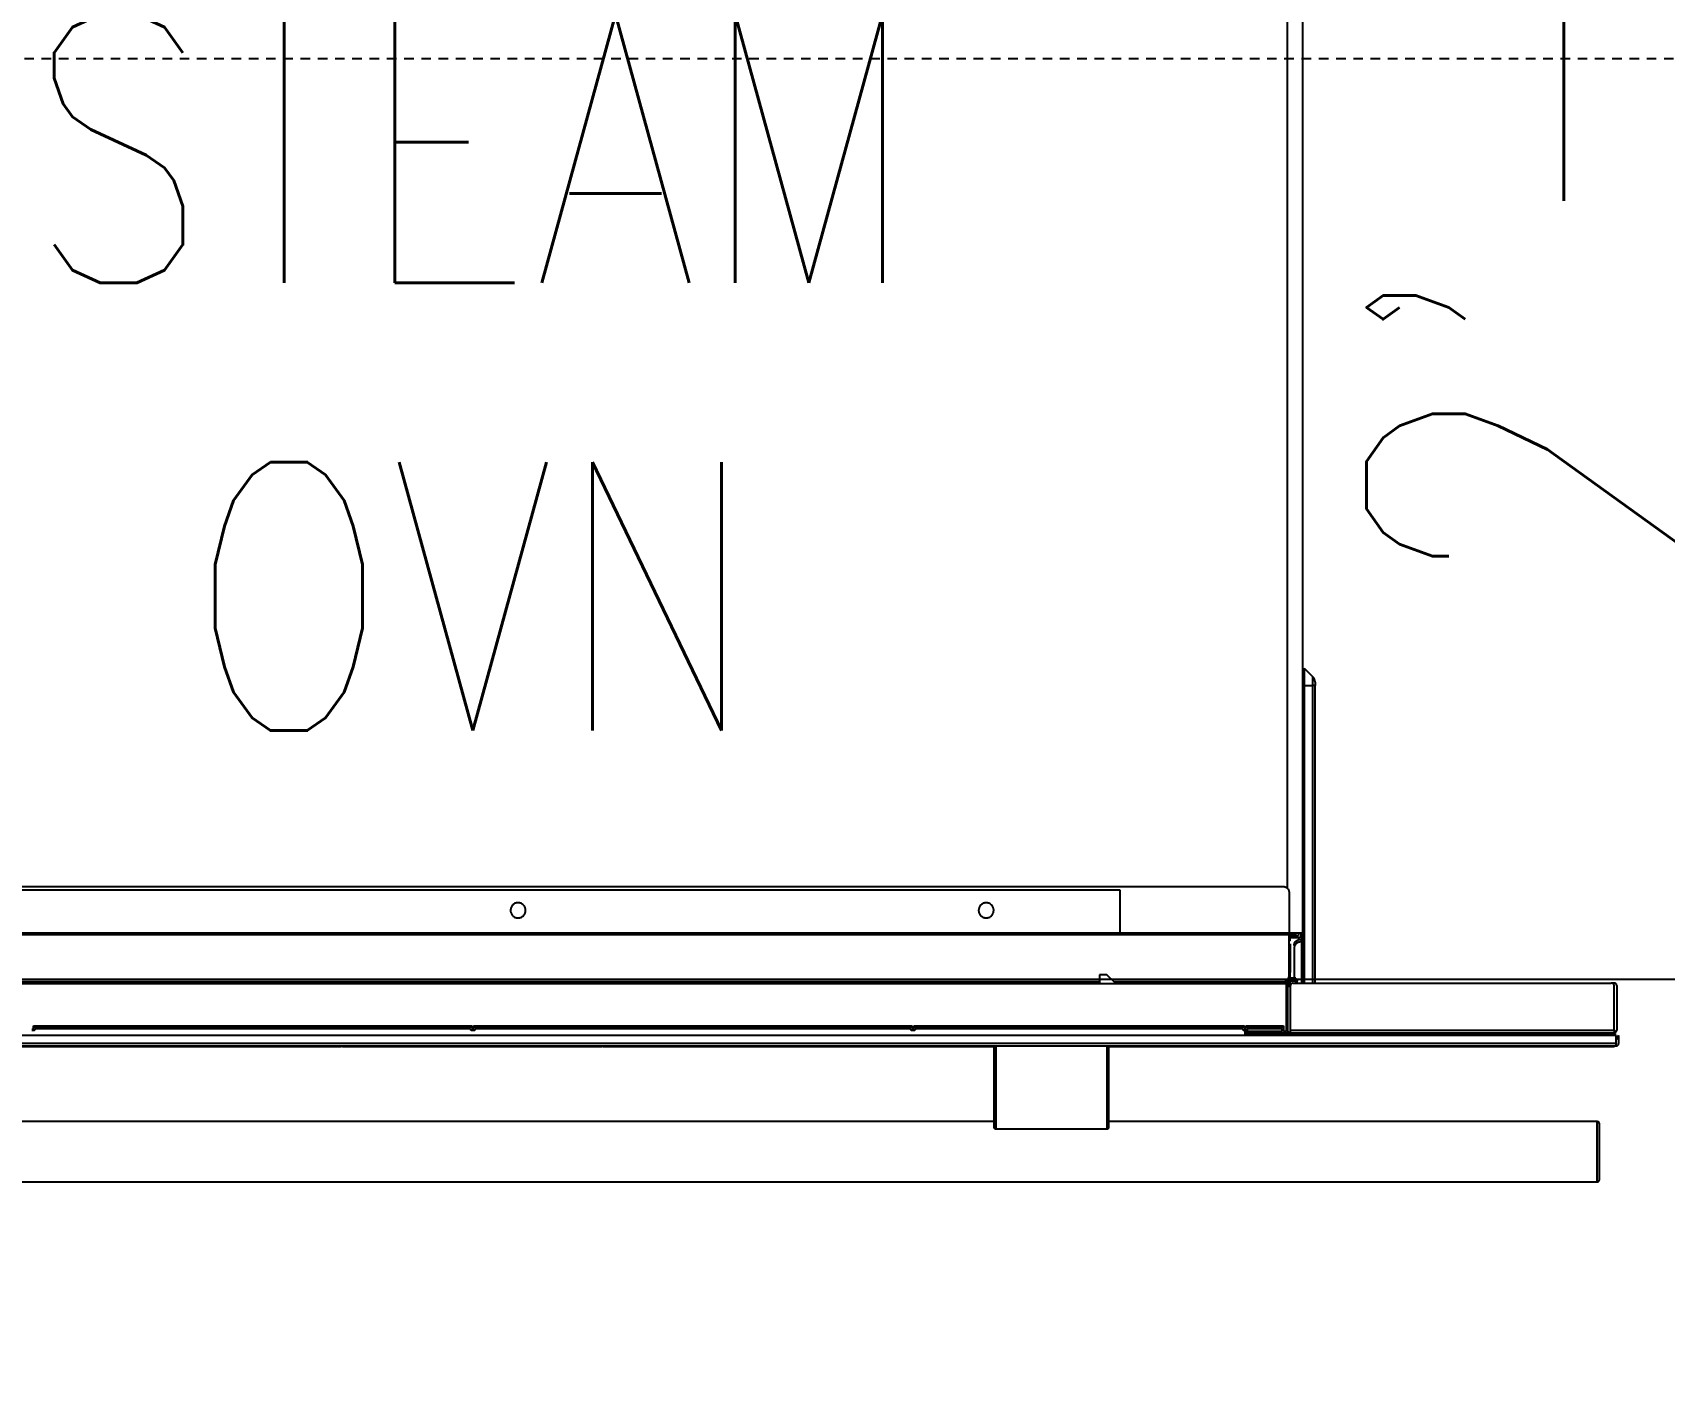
# Model space of a CAD drawing. Header units: inches. Extents: x -1 to 4116, y -71 to 1384.
# Drawn here: x 987 to 1008.27, y 648.51 to 665.96 of the extents above; entities that cross this region are included whole.
import ezdxf

# ---------------------------------------------------------------- set-up
doc = ezdxf.new("R2010")
doc.units = ezdxf.units.IN
doc.header["$MEASUREMENT"] = 0
doc.linetypes.add('HIDDEN2', pattern=[0.1875, 0.125, -0.0625])
doc.layers.get('DEFPOINTS').update_dxf_attribs({"color": 92, "lineweight": 15})
for name, color, linetype in [('A-ANNO', 3, 'Continuous'), ('A-APPL-NEWW', 1, 'Continuous'), ('A-CASE-NEW', 2, 'Continuous'), ('A-CASE-OVER', 1, 'HIDDEN2'), ('A-DIM-CONS', 2, 'Continuous'), ('A-WALL-HTCH-F', 252, 'Continuous')]:
    doc.layers.add(name, color=color, linetype=linetype)
doc.styles.add('ccTXT', font='ROMANS.shx', dxfattribs={"width": 0.8})
doc.dimstyles.new('DIM48$0', dxfattribs={"dimscale": 48, "dimtxt": 0.09375, "dimasz": 0.0625, "dimexe": 0.0625, "dimexo": 0.0625, "dimgap": 0.0625, "dimtad": 0, "dimdec": 8, "dimrnd": 0.125, "dimzin": 3, "dimdsep": 46, "dimlunit": 4, "dimtxsty": 'ccTXT', "dimblk": 'ARCHTICK', "dimblk1": 'ARCHTICK', "dimblk2": 'ARCHTICK', "dimsah": 1, "dimcen": 0.09375, "dimdle": 0.0625, "dimclrd": 2, "dimclre": 1, "dimclrt": 256, "dimadec": 0, "dimazin": 0, "dimtfac": 0.6, "dimtdec": 4, "dimtix": 1, "dimtmove": 2, "dimatfit": 3, "dimldrblk": 'ARCHTICK', "dimfxl": 1, "dimtvp": 1, "dimfrac": 2, "dimtolj": 1, "dimtzin": 0, "dimarcsym": 0})

# ---------------------------------------------------------------- blocks, each defined once
blk = doc.blocks.new('30in Wolf Speed Convection Oven')
for p, q in [((25.543, 1.233), (25.543, 17.579)), ((25.744, 0.654), (25.744, 17.579)), ((25.761, 4.105), (25.761, 3.878)), ((25.761, 4.105), (25.873, 3.994)), ((25.761, 3.878), (25.873, 3.878)), ((25.761, 3.878), (25.761, 0)), ((25.873, 3.878), (25.873, 3.994)), ((25.902, 3.878), (25.873, 3.878)), ((25.873, 0), (25.873, 3.878)), ((25.902, 0), (25.902, 3.878)), ((4.362, 1.26), (25.484, 1.26)), ((23.362, 1.213), (6.433, 1.213)), ((23.362, 0.65), (23.362, 1.213)), ((25.563, 1.181), (25.563, 0.65)), ((25.563, 0.65), (4.283, 0.65)), ((25.563, 0.63), (25.563, 0.65)), ((25.685, 0.654), (25.685, 0.622)), ((25.717, 0.654), (25.717, 0.622)), ((25.744, 0.535), (25.744, 0.654)), ((25.563, 0.63), (4.283, 0.63)), ((25.563, 0.512), (25.563, 0.63)), ((25.579, 0.551), (25.563, 0.551)), ((25.563, 0.138), (25.563, 0.512)), ((25.579, 0.622), (25.685, 0.622)), ((25.685, 0.591), (25.579, 0.591)), ((25.583, 0.138), (25.583, 0.512)), ((25.63, 0.457), (25.63, 0.063)), ((25.724, 0.535), (25.724, 0.63)), ((25.724, 0.535), (25.724, 0)), ((25.744, 0.535), (25.744, 0)), ((6.752, 0.02), (23.091, 0.02)), ((23.189, 0.11), (23.091, 0.11)), ((23.091, 0.11), (23.091, -0.008)), ((23.287, 0.012), (23.189, 0.11)), ((23.28, 0.02), (25.484, 0.02)), ((25.433, 0.02), (25.433, -0.008)), ((25.512, 0.025), (25.512, -0.008)), ((25.547, 0.052), (25.547, 0.039)), ((25.547, 0), (25.547, 0.039)), ((25.547, 0.039), (25.579, 0.039)), ((25.547, 0), (25.579, 0)), ((25.551, 0.057), (25.551, 0.012)), ((25.563, 0.138), (25.583, 0.138)), ((25.563, 0.098), (25.563, 0.138)), ((25.579, 0.039), (25.579, 0.138)), ((25.65, 0.063), (25.579, 0.063)), ((25.579, 0), (25.579, 0.039)), ((25.65, 0.024), (25.579, 0.024)), ((25.618, 0), (29.764, 0)), ((25.65, 0.024), (25.65, 0.063)), ((25.669, 0.024), (25.65, 0.024)), ((25.65, 0), (25.65, 0.024)), ((25.669, 0), (25.669, 0.024)), ((29.803, 0), (29.764, 0)), ((25.531, -0.008), (4.311, -0.008)), ((25.531, -0.626), (25.531, -0.008)), ((25.547, -0.614), (25.547, -0.039)), ((25.547, -0.039), (25.579, -0.039)), ((25.551, -0.008), (25.551, -0.039)), ((25.579, -0.039), (25.579, -0.614)), ((29.803, -0.614), (29.803, -0.039)), ((29.835, -0.031), (29.835, -0.614)), ((9.173, -0.598), (9.193, -0.598)), ((9.193, -0.618), (9.173, -0.618)), ((9.193, -0.555), (14.911, -0.555)), ((9.193, -0.598), (9.193, -0.555)), ((9.213, -0.575), (14.892, -0.575)), ((9.213, -0.594), (9.213, -0.598)), ((14.892, -0.594), (9.213, -0.594)), ((14.892, -0.598), (14.892, -0.594)), ((14.911, -0.555), (14.911, -0.598)), ((14.911, -0.598), (14.931, -0.598)), ((14.931, -0.618), (14.911, -0.618)), ((14.931, -0.555), (20.65, -0.555)), ((14.931, -0.598), (14.931, -0.555)), ((14.951, -0.575), (20.63, -0.575)), ((14.951, -0.594), (14.951, -0.598)), ((20.63, -0.594), (14.951, -0.594)), ((20.63, -0.598), (20.63, -0.594)), ((20.65, -0.555), (20.65, -0.598)), ((20.65, -0.598), (20.669, -0.598)), ((20.669, -0.618), (20.65, -0.618)), ((20.669, -0.555), (24.98, -0.555)), ((20.669, -0.598), (20.669, -0.555)), ((20.689, -0.575), (24.961, -0.575)), ((20.689, -0.594), (20.689, -0.598)), ((24.961, -0.594), (20.689, -0.594)), ((24.026, -0.575), (24.026, -0.594)), ((24.114, -0.594), (24.114, -0.575)), ((24.193, -0.58), (24.193, -0.575)), ((24.193, -0.594), (24.193, -0.58)), ((24.862, -0.575), (24.862, -0.58)), ((24.862, -0.58), (24.862, -0.594)), ((24.951, -0.594), (24.951, -0.575)), ((24.961, -0.598), (24.961, -0.594)), ((24.98, -0.555), (24.98, -0.598)), ((24.98, -0.598), (25, -0.598)), ((25, -0.618), (24.98, -0.618)), ((24.992, -0.626), (25.472, -0.626)), ((24.992, -0.681), (24.992, -0.626)), ((25.03, -0.638), (24.992, -0.638)), ((25, -0.555), (25.492, -0.555)), ((25, -0.598), (25, -0.555)), ((25.02, -0.575), (25.472, -0.575)), ((25.02, -0.594), (25.02, -0.598)), ((25.472, -0.594), (25.02, -0.594)), ((25.03, -0.575), (25.03, -0.594)), ((25.03, -0.626), (25.03, -0.638)), ((25.472, -0.626), (25.472, -0.594)), ((25.492, -0.555), (25.492, -0.626)), ((25.492, -0.626), (25.531, -0.626)), ((25.579, -0.614), (29.803, -0.614)), ((25.579, -0.614), (25.579, -0.646)), ((29.803, -0.614), (29.803, -0.646)), ((29.827, -0.681), (0.016, -0.681)), ((29.827, -0.787), (0.016, -0.787)), ((29.827, -0.819), (0.016, -0.819)), ((8.136, -0.827), (13.204, -0.827)), ((13.22, -0.823), (13.22, -0.819)), ((16.606, -0.823), (13.22, -0.823)), ((13.22, -0.823), (13.22, -0.827)), ((16.606, -0.827), (13.22, -0.827)), ((13.221, -0.827), (16.606, -0.827)), ((16.606, -0.819), (16.606, -0.823)), ((16.606, -0.827), (16.606, -0.823)), ((16.622, -0.827), (21.715, -0.827)), ((21.715, -0.819), (21.715, -1.879)), ((21.738, -0.819), (21.738, -1.898)), ((23.191, -1.898), (23.191, -0.819)), ((23.215, -1.879), (23.215, -0.819)), ((23.215, -0.827), (29.784, -0.827)), ((24.992, -0.657), (25.051, -0.657)), ((25.012, -0.677), (24.992, -0.677)), ((25.012, -0.665), (25.012, -0.681)), ((25.051, -0.665), (25.012, -0.665)), ((25.579, -0.646), (25.051, -0.646)), ((25.051, -0.646), (25.051, -0.665)), ((25.051, -0.665), (29.697, -0.665)), ((25.051, -0.665), (25.051, -0.681)), ((25.579, -0.646), (29.803, -0.646)), ((29.697, -0.665), (29.697, -0.646)), ((29.697, -0.657), (29.812, -0.657)), ((29.815, -0.665), (29.697, -0.665)), ((29.697, -0.681), (29.697, -0.665)), ((29.784, -0.827), (29.784, -0.819)), ((29.812, -0.657), (29.812, -0.665)), ((29.815, -0.681), (29.815, -0.665)), ((29.827, -0.787), (29.827, -0.681)), ((29.858, -0.681), (29.827, -0.734)), ((29.827, -0.819), (29.827, -0.787)), ((29.858, -0.681), (29.858, -0.787)), ((21.715, -1.803), (8.136, -1.803)), ((21.738, -1.898), (23.191, -1.898)), ((29.58, -1.803), (23.215, -1.803)), ((29.58, -2.591), (29.58, -1.803)), ((0.27, -2.591), (29.58, -2.591))]:
    blk.add_line(p, q)
for centre, radius, start, end in [((25.803, 3.924), 0.0984, 360, 45), ((25.579, 0.591), 0.0315, 90, 120.6832), ((29.803, -0.614), 0.0315, 270, 0), ((29.784, -0.767), 0.06, 270, 300.4053), ((29.827, -0.787), 0.0315, 270, 0), ((29.58, -1.833), 0.0299, 0, 90), ((29.58, -2.561), 0.0299, 270, 0)]:
    blk.add_arc(centre, radius, start, end)
for points, knots in [([(25.902, 3.924), (25.902, 3.924), (25.902, 3.924), (25.902, 3.924), (25.902, 3.923), (25.902, 3.922), (25.902, 3.92), (25.902, 3.917), (25.902, 3.911), (25.902, 3.904), (25.902, 3.896), (25.902, 3.887), (25.902, 3.881), (25.902, 3.878)], [0, 0, 0, 0, 0.050268, 0.1001155, 0.1498532, 0.1997941, 0.2502474, 0.3749176, 0.5001631, 0.6248339, 0.7500786, 0.8748949, 1, 1, 1, 1]), ([(25.484, 1.26), (25.486, 1.26), (25.489, 1.26), (25.494, 1.259), (25.499, 1.259), (25.504, 1.257), (25.509, 1.256), (25.517, 1.253), (25.528, 1.247), (25.54, 1.237), (25.551, 1.225), (25.557, 1.212), (25.561, 1.201), (25.563, 1.191), (25.563, 1.184), (25.563, 1.181)], [0, 0, 0, 0, 0.040276, 0.080243, 0.120058, 0.159883, 0.199877, 0.240199, 0.370043, 0.500057, 0.629901, 0.759916, 0.840121, 0.919721, 1, 1, 1, 1]), ([(15.61, 0.949), (15.61, 0.951), (15.61, 0.955), (15.61, 0.961), (15.609, 0.967), (15.607, 0.973), (15.605, 0.979), (15.602, 0.989), (15.595, 1.003), (15.582, 1.019), (15.566, 1.032), (15.549, 1.041), (15.53, 1.046), (15.512, 1.048), (15.493, 1.046), (15.475, 1.041), (15.457, 1.032), (15.442, 1.019), (15.429, 1.003), (15.421, 0.988), (15.416, 0.973), (15.414, 0.961), (15.414, 0.953), (15.413, 0.949)], [0, 0, 0, 0, 0.020146, 0.040135, 0.060049, 0.079966, 0.099967, 0.120131, 0.185078, 0.250093, 0.31504, 0.380056, 0.440009, 0.500029, 0.559982, 0.620002, 0.684949, 0.749964, 0.814912, 0.879927, 0.920044, 0.959854, 1, 1, 1, 1]), ([(15.413, 0.949), (15.413, 0.947), (15.413, 0.943), (15.414, 0.936), (15.415, 0.93), (15.416, 0.924), (15.418, 0.918), (15.422, 0.908), (15.429, 0.894), (15.442, 0.879), (15.457, 0.866), (15.475, 0.857), (15.493, 0.852), (15.512, 0.85), (15.53, 0.852), (15.549, 0.857), (15.566, 0.866), (15.582, 0.879), (15.595, 0.894), (15.603, 0.91), (15.607, 0.924), (15.61, 0.936), (15.61, 0.945), (15.61, 0.949)], [0, 0, 0, 0, 0.020146, 0.040135, 0.060049, 0.079966, 0.099967, 0.120131, 0.185078, 0.250093, 0.31504, 0.380056, 0.440009, 0.500029, 0.559982, 0.620002, 0.684949, 0.749964, 0.814912, 0.879927, 0.920044, 0.959854, 1, 1, 1, 1]), ([(21.713, 0.949), (21.713, 0.951), (21.712, 0.955), (21.712, 0.961), (21.711, 0.967), (21.71, 0.973), (21.708, 0.979), (21.704, 0.989), (21.697, 1.003), (21.684, 1.019), (21.669, 1.032), (21.651, 1.041), (21.633, 1.046), (21.614, 1.048), (21.596, 1.046), (21.577, 1.041), (21.56, 1.032), (21.544, 1.019), (21.531, 1.003), (21.523, 0.988), (21.519, 0.973), (21.516, 0.961), (21.516, 0.953), (21.516, 0.949)], [0, 0, 0, 0, 0.020146, 0.040135, 0.060049, 0.079966, 0.099967, 0.120131, 0.185078, 0.250093, 0.31504, 0.380056, 0.440009, 0.500029, 0.559982, 0.620002, 0.684949, 0.749964, 0.814912, 0.879927, 0.920044, 0.959854, 1, 1, 1, 1]), ([(21.516, 0.949), (21.516, 0.947), (21.516, 0.943), (21.516, 0.936), (21.517, 0.93), (21.519, 0.924), (21.52, 0.918), (21.524, 0.908), (21.531, 0.894), (21.544, 0.879), (21.56, 0.866), (21.577, 0.857), (21.596, 0.852), (21.614, 0.85), (21.633, 0.852), (21.651, 0.857), (21.669, 0.866), (21.684, 0.879), (21.697, 0.894), (21.705, 0.91), (21.71, 0.924), (21.712, 0.936), (21.712, 0.945), (21.713, 0.949)], [0, 0, 0, 0, 0.020146, 0.040135, 0.060049, 0.079966, 0.099967, 0.120131, 0.185078, 0.250093, 0.31504, 0.380056, 0.440009, 0.500029, 0.559982, 0.620002, 0.684949, 0.749964, 0.814912, 0.879927, 0.920044, 0.959854, 1, 1, 1, 1]), ([(25.543, 0.654), (25.57, 0.654), (25.596, 0.654), (25.644, 0.654), (25.667, 0.654), (25.704, 0.654), (25.719, 0.654), (25.739, 0.654), (25.744, 0.654), (25.744, 0.654)], [0, 0, 0, 0, 0.25, 0.25, 0.5, 0.5, 0.75, 0.75, 1, 1, 1, 1]), ([(25.661, 0.63), (25.659, 0.63), (25.654, 0.63), (25.628, 0.63), (25.6, 0.63), (25.577, 0.63), (25.564, 0.63), (25.563, 0.63)], [0, 0, 0, 0, 0.37476, 0.5765, 0.782521, 0.988542, 1, 1, 1, 1]), ([(25.579, 0.551), (25.579, 0.552), (25.579, 0.555), (25.579, 0.559), (25.579, 0.562), (25.579, 0.567), (25.579, 0.573), (25.579, 0.579), (25.579, 0.584), (25.579, 0.588), (25.579, 0.59), (25.579, 0.59), (25.579, 0.591)], [0, 0, 0, 0, 0.060259, 0.1200207, 0.1798243, 0.2402078, 0.3699983, 0.5001303, 0.629921, 0.7600531, 0.8799433, 1, 1, 1, 1]), ([(25.63, 0.492), (25.63, 0.494), (25.63, 0.497), (25.63, 0.502), (25.631, 0.507), (25.632, 0.512), (25.634, 0.516), (25.637, 0.525), (25.642, 0.536), (25.653, 0.548), (25.665, 0.558), (25.678, 0.565), (25.689, 0.569), (25.699, 0.571), (25.705, 0.571), (25.709, 0.571)], [0, 0, 0, 0, 0.040276, 0.080243, 0.120058, 0.159883, 0.199877, 0.240199, 0.370043, 0.500057, 0.629901, 0.759916, 0.840121, 0.919721, 1, 1, 1, 1]), ([(25.709, 0.535), (25.707, 0.535), (25.704, 0.535), (25.699, 0.535), (25.694, 0.534), (25.689, 0.533), (25.684, 0.532), (25.676, 0.529), (25.665, 0.523), (25.653, 0.513), (25.642, 0.5), (25.636, 0.488), (25.632, 0.476), (25.63, 0.467), (25.63, 0.46), (25.63, 0.457)], [0, 0, 0, 0, 0.040276, 0.080243, 0.120058, 0.159883, 0.199877, 0.240199, 0.370043, 0.500057, 0.629901, 0.759916, 0.840121, 0.919721, 1, 1, 1, 1]), ([(25.717, 0.622), (25.717, 0.621), (25.716, 0.619), (25.716, 0.616), (25.715, 0.613), (25.714, 0.609), (25.712, 0.605), (25.707, 0.6), (25.702, 0.596), (25.697, 0.593), (25.691, 0.591), (25.687, 0.591), (25.685, 0.591)], [0, 0, 0, 0, 0.060243, 0.119999, 0.179808, 0.240207, 0.369955, 0.500129, 0.629877, 0.760052, 0.879922, 1, 1, 1, 1]), ([(25.484, 0.02), (25.486, 0.02), (25.489, 0.02), (25.494, 0.02), (25.499, 0.021), (25.504, 0.022), (25.509, 0.023), (25.517, 0.026), (25.528, 0.032), (25.54, 0.042), (25.551, 0.055), (25.557, 0.067), (25.561, 0.079), (25.563, 0.089), (25.563, 0.095), (25.563, 0.098)], [0, 0, 0, 0, 0.040276, 0.080243, 0.120058, 0.159883, 0.199877, 0.240199, 0.370043, 0.500057, 0.629901, 0.759916, 0.840121, 0.919721, 1, 1, 1, 1]), ([(25.546, 0), (25.545, 0), (25.544, 0), (25.536, 0), (25.528, 0), (25.52, 0), (25.514, 0), (25.512, 0)], [0, 0, 0, 0, 0.342372, 0.528501, 0.714935, 0.901063, 1, 1, 1, 1]), ([(25.547, -0.039), (25.547, -0.038), (25.547, -0.036), (25.547, -0.032), (25.547, -0.028), (25.547, -0.024), (25.547, -0.018), (25.547, -0.011), (25.547, -0.006), (25.547, -0.003), (25.547, 0), (25.547, 0), (25.547, 0)], [0, 0, 0, 0, 0.060259, 0.120021, 0.179824, 0.240208, 0.369998, 0.50013, 0.629921, 0.760053, 0.879943, 1, 1, 1, 1]), ([(25.551, 0.012), (25.551, 0.011), (25.551, 0.009), (25.551, 0.007), (25.551, 0.004), (25.551, 0.001), (25.551, -0.002), (25.551, -0.005), (25.551, -0.007), (25.551, -0.008), (25.551, -0.008), (25.551, -0.008)], [0, 0, 0, 0, 0.0801151, 0.1597406, 0.2401519, 0.3697806, 0.5000923, 0.6297213, 0.7600334, 0.8798503, 1, 1, 1, 1]), ([(25.618, 0), (25.617, 0), (25.614, 0), (25.611, -0.001), (25.607, -0.002), (25.602, -0.003), (25.596, -0.006), (25.59, -0.011), (25.585, -0.018), (25.581, -0.025), (25.579, -0.032), (25.579, -0.037), (25.579, -0.039)], [0, 0, 0, 0, 0.060259, 0.120021, 0.179824, 0.240208, 0.369998, 0.50013, 0.629921, 0.760053, 0.879943, 1, 1, 1, 1]), ([(25.579, -0.039), (25.579, -0.038), (25.579, -0.036), (25.579, -0.032), (25.579, -0.028), (25.579, -0.024), (25.579, -0.018), (25.579, -0.011), (25.579, -0.006), (25.579, -0.003), (25.579, 0), (25.579, 0), (25.579, 0)], [0, 0, 0, 0, 0.060259, 0.120021, 0.179824, 0.240208, 0.369998, 0.50013, 0.629921, 0.760053, 0.879943, 1, 1, 1, 1]), ([(25.669, 0.043), (25.669, 0.043), (25.669, 0.043), (25.669, 0.04), (25.669, 0.038), (25.669, 0.035), (25.669, 0.03), (25.669, 0.026), (25.669, 0.024)], [0, 0, 0, 0, 0.238446, 0.368233, 0.499344, 0.629133, 0.760243, 1, 1, 1, 1]), ([(29.803, -0.039), (29.803, -0.038), (29.803, -0.036), (29.803, -0.032), (29.802, -0.028), (29.8, -0.024), (29.797, -0.018), (29.792, -0.011), (29.786, -0.006), (29.779, -0.003), (29.771, 0), (29.766, 0), (29.764, 0)], [0, 0, 0, 0, 0.060259, 0.120021, 0.179824, 0.240208, 0.369998, 0.50013, 0.629921, 0.760053, 0.879943, 1, 1, 1, 1]), ([(29.835, -0.031), (29.835, -0.031), (29.835, -0.029), (29.834, -0.026), (29.833, -0.023), (29.832, -0.019), (29.83, -0.014), (29.826, -0.009), (29.821, -0.005), (29.815, -0.002), (29.809, 0), (29.805, 0), (29.803, 0)], [0, 0, 0, 0, 0.060243, 0.119999, 0.179808, 0.240207, 0.369955, 0.500129, 0.629877, 0.760052, 0.879922, 1, 1, 1, 1]), ([(25.551, -0.008), (25.551, -0.008), (25.551, -0.008), (25.551, -0.008), (25.55, -0.008), (25.548, -0.008), (25.546, -0.008), (25.542, -0.008), (25.539, -0.008), (25.535, -0.008), (25.533, -0.008), (25.531, -0.008)], [0, 0, 0, 0, 0.080115, 0.159741, 0.240152, 0.369781, 0.500092, 0.629721, 0.760033, 0.87985, 1, 1, 1, 1]), ([(25.546, -0.031), (25.545, -0.031), (25.544, -0.031), (25.537, -0.031), (25.533, -0.031), (25.531, -0.031)], [0, 0, 0, 0, 0.543144, 0.83842, 1, 1, 1, 1]), ([(9.193, -0.555), (9.194, -0.556), (9.196, -0.558), (9.198, -0.56), (9.201, -0.563), (9.204, -0.566), (9.207, -0.569), (9.209, -0.572), (9.211, -0.573), (9.212, -0.575), (9.213, -0.575), (9.213, -0.575)], [0, 0, 0, 0, 0.113267, 0.205336, 0.27621, 0.426276, 0.554434, 0.680793, 0.795523, 0.900936, 1, 1, 1, 1]), ([(9.213, -0.598), (9.213, -0.599), (9.213, -0.601), (9.212, -0.603), (9.211, -0.606), (9.209, -0.609), (9.207, -0.612), (9.204, -0.615), (9.2, -0.617), (9.197, -0.618), (9.194, -0.618), (9.193, -0.618)], [0, 0, 0, 0, 0.080115, 0.159741, 0.240152, 0.369781, 0.500092, 0.629721, 0.760033, 0.87985, 1, 1, 1, 1]), ([(14.892, -0.575), (14.892, -0.575), (14.892, -0.575), (14.892, -0.574), (14.893, -0.574), (14.894, -0.573), (14.895, -0.572), (14.896, -0.571), (14.898, -0.569), (14.901, -0.566), (14.904, -0.563), (14.908, -0.559), (14.91, -0.557), (14.911, -0.555)], [0, 0, 0, 0, 0.056101, 0.113806, 0.173744, 0.236476, 0.302495, 0.372221, 0.446013, 0.574055, 0.724076, 0.838203, 1, 1, 1, 1]), ([(14.911, -0.618), (14.911, -0.618), (14.909, -0.618), (14.907, -0.618), (14.904, -0.617), (14.901, -0.615), (14.897, -0.612), (14.895, -0.609), (14.893, -0.606), (14.892, -0.602), (14.892, -0.6), (14.892, -0.598)], [0, 0, 0, 0, 0.080115, 0.159741, 0.240152, 0.369781, 0.500092, 0.629721, 0.760033, 0.87985, 1, 1, 1, 1]), ([(14.931, -0.555), (14.932, -0.556), (14.934, -0.558), (14.936, -0.56), (14.939, -0.563), (14.942, -0.566), (14.945, -0.569), (14.948, -0.572), (14.949, -0.573), (14.951, -0.575), (14.951, -0.575), (14.951, -0.575)], [0, 0, 0, 0, 0.1132666, 0.2053358, 0.2762101, 0.4262755, 0.5544345, 0.6807935, 0.7955228, 0.9009356, 1, 1, 1, 1]), ([(14.951, -0.598), (14.951, -0.599), (14.951, -0.601), (14.95, -0.603), (14.949, -0.606), (14.948, -0.609), (14.945, -0.612), (14.942, -0.615), (14.938, -0.617), (14.935, -0.618), (14.932, -0.618), (14.931, -0.618)], [0, 0, 0, 0, 0.080115, 0.159741, 0.240152, 0.369781, 0.500092, 0.629721, 0.760033, 0.87985, 1, 1, 1, 1]), ([(20.63, -0.575), (20.63, -0.575), (20.63, -0.575), (20.63, -0.574), (20.631, -0.574), (20.632, -0.573), (20.633, -0.572), (20.634, -0.571), (20.636, -0.569), (20.639, -0.566), (20.642, -0.563), (20.646, -0.559), (20.648, -0.557), (20.65, -0.555)], [0, 0, 0, 0, 0.056101, 0.113806, 0.173744, 0.236476, 0.302495, 0.372221, 0.446013, 0.574055, 0.724076, 0.838203, 1, 1, 1, 1]), ([(20.65, -0.618), (20.649, -0.618), (20.647, -0.618), (20.645, -0.618), (20.642, -0.617), (20.639, -0.615), (20.636, -0.612), (20.633, -0.609), (20.631, -0.606), (20.63, -0.602), (20.63, -0.6), (20.63, -0.598)], [0, 0, 0, 0, 0.080115, 0.159741, 0.240152, 0.369781, 0.500092, 0.629721, 0.760033, 0.87985, 1, 1, 1, 1]), ([(20.669, -0.555), (20.67, -0.556), (20.672, -0.558), (20.675, -0.56), (20.677, -0.563), (20.68, -0.566), (20.683, -0.569), (20.686, -0.572), (20.688, -0.573), (20.689, -0.575), (20.689, -0.575), (20.689, -0.575)], [0, 0, 0, 0, 0.113267, 0.205336, 0.27621, 0.426276, 0.554434, 0.680793, 0.795523, 0.900936, 1, 1, 1, 1]), ([(20.689, -0.598), (20.689, -0.599), (20.689, -0.601), (20.688, -0.603), (20.687, -0.606), (20.686, -0.609), (20.683, -0.612), (20.68, -0.615), (20.677, -0.617), (20.673, -0.618), (20.671, -0.618), (20.669, -0.618)], [0, 0, 0, 0, 0.080115, 0.159741, 0.240152, 0.369781, 0.500092, 0.629721, 0.760033, 0.87985, 1, 1, 1, 1]), ([(23.976, -0.575), (23.976, -0.575), (23.976, -0.583), (23.976, -0.589), (23.976, -0.594)], [0, 0, 0, 0, 0.036848, 1, 1, 1, 1]), ([(24.055, -0.575), (24.055, -0.575), (24.055, -0.583), (24.055, -0.589), (24.055, -0.594)], [0, 0, 0, 0, 0.036848, 1, 1, 1, 1]), ([(24.961, -0.575), (24.961, -0.575), (24.961, -0.575), (24.961, -0.574), (24.962, -0.574), (24.962, -0.573), (24.964, -0.572), (24.965, -0.571), (24.967, -0.569), (24.969, -0.566), (24.973, -0.563), (24.976, -0.559), (24.979, -0.557), (24.98, -0.555)], [0, 0, 0, 0, 0.056101, 0.113806, 0.173744, 0.236476, 0.302495, 0.372221, 0.446013, 0.574055, 0.724076, 0.838203, 1, 1, 1, 1]), ([(24.98, -0.618), (24.979, -0.618), (24.978, -0.618), (24.975, -0.618), (24.973, -0.617), (24.969, -0.615), (24.966, -0.612), (24.964, -0.609), (24.962, -0.606), (24.961, -0.602), (24.961, -0.6), (24.961, -0.598)], [0, 0, 0, 0, 0.080115, 0.159741, 0.240152, 0.369781, 0.500092, 0.629721, 0.760033, 0.87985, 1, 1, 1, 1]), ([(25, -0.555), (25.001, -0.556), (25.003, -0.558), (25.005, -0.56), (25.008, -0.563), (25.011, -0.566), (25.014, -0.569), (25.016, -0.572), (25.018, -0.573), (25.019, -0.575), (25.02, -0.575), (25.02, -0.575)], [0, 0, 0, 0, 0.113267, 0.205336, 0.27621, 0.426276, 0.554434, 0.680793, 0.795523, 0.900936, 1, 1, 1, 1]), ([(25.02, -0.598), (25.02, -0.599), (25.02, -0.601), (25.019, -0.603), (25.018, -0.606), (25.017, -0.609), (25.014, -0.612), (25.011, -0.615), (25.007, -0.617), (25.004, -0.618), (25.001, -0.618), (25, -0.618)], [0, 0, 0, 0, 0.080115, 0.159741, 0.240152, 0.369781, 0.500092, 0.629721, 0.760033, 0.87985, 1, 1, 1, 1]), ([(25, -0.605), (25, -0.607), (25, -0.613), (25, -0.616), (25, -0.618)], [0, 0, 0, 0, 0.222005, 1, 1, 1, 1]), ([(25, -0.626), (25, -0.628), (25, -0.637), (25, -0.637), (25, -0.638)], [0, 0, 0, 0, 0.194712, 1, 1, 1, 1]), ([(25.079, -0.575), (25.079, -0.575), (25.079, -0.583), (25.079, -0.589), (25.079, -0.594)], [0, 0, 0, 0, 0.036848, 1, 1, 1, 1]), ([(25.079, -0.626), (25.079, -0.628), (25.079, -0.637), (25.079, -0.637), (25.079, -0.638)], [0, 0, 0, 0, 0.194712, 1, 1, 1, 1]), ([(25.472, -0.575), (25.472, -0.575), (25.473, -0.575), (25.473, -0.574), (25.473, -0.574), (25.474, -0.573), (25.475, -0.572), (25.477, -0.571), (25.479, -0.569), (25.481, -0.566), (25.485, -0.563), (25.488, -0.559), (25.491, -0.557), (25.492, -0.555)], [0, 0, 0, 0, 0.056101, 0.113806, 0.173744, 0.236476, 0.302495, 0.372221, 0.446013, 0.574055, 0.724076, 0.838203, 1, 1, 1, 1]), ([(25.579, -0.646), (25.578, -0.646), (25.576, -0.646), (25.573, -0.645), (25.57, -0.644), (25.566, -0.643), (25.561, -0.641), (25.556, -0.637), (25.552, -0.632), (25.549, -0.626), (25.548, -0.62), (25.547, -0.616), (25.547, -0.614)], [0, 0, 0, 0, 0.060243, 0.119999, 0.179808, 0.240207, 0.369955, 0.500129, 0.629877, 0.760052, 0.879922, 1, 1, 1, 1]), ([(11.331, -0.819), (11.331, -0.819), (11.331, -0.819), (11.329, -0.819), (11.325, -0.819), (11.318, -0.819), (11.31, -0.819), (11.303, -0.819), (11.3, -0.819)], [0, 0, 0, 0, 0.0668409, 0.2557587, 0.4418235, 0.6323607, 0.813236, 1, 1, 1, 1]), ([(12.196, -0.819), (12.197, -0.819), (12.197, -0.819), (12.195, -0.819), (12.19, -0.819), (12.183, -0.819), (12.175, -0.819), (12.169, -0.819), (12.166, -0.819)], [0, 0, 0, 0, 0.06679, 0.255692, 0.441742, 0.632283, 0.8132, 1, 1, 1, 1]), ([(13.22, -0.827), (13.22, -0.827), (13.219, -0.827), (13.217, -0.827), (13.213, -0.827), (13.21, -0.827), (13.207, -0.827), (13.206, -0.827), (13.205, -0.827), (13.205, -0.827), (13.205, -0.827)], [0, 0, 0, 0, 0.079092, 0.158829, 0.240434, 0.499353, 0.626598, 0.759653, 0.878424, 1, 1, 1, 1]), ([(16.622, -0.827), (16.622, -0.827), (16.622, -0.827), (16.622, -0.827), (16.621, -0.827), (16.618, -0.827), (16.615, -0.827), (16.612, -0.827), (16.609, -0.827), (16.607, -0.827), (16.606, -0.827)], [0, 0, 0, 0, 0.079092, 0.158829, 0.240434, 0.499353, 0.626598, 0.759653, 0.878424, 1, 1, 1, 1]), ([(20.692, -0.819), (20.692, -0.819), (20.691, -0.819), (20.689, -0.819), (20.687, -0.819), (20.686, -0.819)], [0, 0, 0, 0, 0.508998, 0.752246, 1, 1, 1, 1]), ([(25.051, -0.646), (25.05, -0.646), (25.049, -0.646), (25.046, -0.646), (25.043, -0.646), (25.04, -0.646), (25.037, -0.646), (25.035, -0.646), (25.033, -0.646), (25.032, -0.646), (25.032, -0.646), (25.031, -0.646)], [0, 0, 0, 0, 0.079533, 0.159159, 0.240127, 0.368384, 0.500064, 0.628175, 0.760003, 0.879068, 1, 1, 1, 1]), ([(29.799, -0.819), (29.798, -0.82), (29.794, -0.826), (29.788, -0.827), (29.784, -0.827)], [0, 0, 0, 0, 0.153613, 1, 1, 1, 1]), ([(21.715, -1.879), (21.715, -1.88), (21.715, -1.881), (21.715, -1.883), (21.716, -1.886), (21.718, -1.888), (21.721, -1.891), (21.724, -1.894), (21.728, -1.896), (21.733, -1.897), (21.736, -1.898), (21.738, -1.898)], [0, 0, 0, 0, 0.083042, 0.1662, 0.249474, 0.376816, 0.498484, 0.631245, 0.748828, 0.87791, 1, 1, 1, 1]), ([(23.191, -1.898), (23.192, -1.898), (23.194, -1.898), (23.196, -1.897), (23.199, -1.897), (23.202, -1.896), (23.205, -1.894), (23.209, -1.891), (23.211, -1.888), (23.213, -1.885), (23.214, -1.882), (23.214, -1.88), (23.215, -1.879)], [0, 0, 0, 0, 0.060252, 0.121759, 0.185007, 0.25044, 0.367764, 0.50027, 0.614801, 0.749639, 0.874429, 1, 1, 1, 1]), ([(29.61, -2.155), (29.61, -2.11), (29.61, -2.065), (29.61, -1.984), (29.61, -1.948), (29.61, -1.889), (29.61, -1.866), (29.61, -1.837), (29.61, -1.831), (29.61, -1.834)], [0, 0, 0, 0, 0.25, 0.25, 0.5, 0.5, 0.75, 0.75, 1, 1, 1, 1]), ([(29.61, -2.557), (29.61, -2.558), (29.61, -2.566), (29.61, -2.532), (29.61, -2.453), (29.61, -2.334), (29.61, -2.243), (29.61, -2.197)], [0, 0, 0, 0, 0.0362896, 0.2772173, 0.5181449, 0.7590724, 1, 1, 1, 1])]:
    blk.add_open_spline(points, degree=3, knots=knots)
blk.add_open_spline([(29.61, -2.197), (29.61, -2.183), (29.61, -2.169), (29.61, -2.155)], degree=3)
blk = doc.blocks.new('_ArchTick')
at = {"color": 0, "linetype": 'ByBlock', "const_width": 0.15}
blk.add_lwpolyline([(-0.5, -0.5), (0.5, 0.5)], dxfattribs=at)
blk = doc.blocks.new('*D523')
at = {"layer": 'A-DIM-CONS', "color": 2, "lineweight": -2, "transparency": 16777216}
blk.add_line((1011.995, 650.615), (1011.995, 680.615), dxfattribs=at)
at = {"layer": 'DEFPOINTS', "color": 0, "transparency": 16777216}
for p in [(1011.995, 677.615), (1011.995, 677.615), (1011.995, 653.615)]:
    blk.add_point(p, dxfattribs=at)
at = {"layer": 'A-DIM-CONS', "color": 2, "lineweight": -2, "transparency": 16777216, "xscale": 3, "yscale": 3, "zscale": 3}
for p, rotation in [((1011.995, 677.615), 90), ((1011.995, 653.615), 270)]:
    blk.add_blockref('_ArchTick', p, dxfattribs=dict(at, rotation=rotation))
at = {"layer": 'A-DIM-CONS', "transparency": 16777216, "insert": (1006.637, 665.615), "char_height": 4.5, "attachment_point": 5, "rotation": 90, "style": 'ccTXT'}
blk.add_mtext('\\A1;2\'-0"', dxfattribs=at)

msp = doc.modelspace()

# ---------------------------------------------------------------- hatches: boundary and pattern name
at = {"layer": 'A-WALL-HTCH-F'}
h = msp.add_hatch(dxfattribs=at)
h.set_pattern_fill('ANSI31', color=256)
h.set_pattern_definition([(45, (344.39756, 69.81976), (-0.088388348, 0.088388348), [])])
h.paths.add_polyline_path([(868.06377117, 1221.86544828), (844.06377117, 1221.86544828), (844.06377117, 1197.86544828), (868.06377117, 1197.86544828)])
h.paths.add_polyline_path([(864.56377117, 1201.36544828), (847.56377117, 1201.36544828), (847.56377117, 1218.36544828), (864.56377117, 1218.36544828)], flags=16)
h.paths.add_polyline_path([(1028.06377117, 1221.86544828), (1004.06377117, 1221.86544828), (1004.06377117, 1197.86544828), (1028.06377117, 1197.86544828)])
h.paths.add_polyline_path([(1007.56377117, 1218.36544828), (1024.56377117, 1218.36544828), (1024.56377117, 1201.36544828), (1007.56377117, 1201.36544828)], flags=16)
h.paths.add_polyline_path([(1188.06377117, 1221.86544828), (1164.06377117, 1221.86544828), (1164.06377117, 1197.86544828), (1188.06377117, 1197.86544828)])
h.paths.add_polyline_path([(1167.56377117, 1218.36544828), (1184.56377117, 1218.36544828), (1184.56377117, 1201.36544828), (1167.56377117, 1201.36544828)], flags=16)
h.paths.add_polyline_path([(1044.06377117, 273.86544828), (1020.06377117, 273.86544828), (1020.06377117, 249.86544828), (1044.06377117, 249.86544828)])
h.paths.add_polyline_path([(1040.56377117, 253.36544828), (1023.56377117, 253.36544828), (1023.56377117, 270.36544828), (1040.56377117, 270.36544828)], flags=16)
h.paths.add_polyline_path([(1163.31377117, 273.86544828), (1152.06377117, 273.86544828), (1152.06377117, 249.86544828), (1163.31377117, 249.86544828), (1163.31377117, 253.36544828), (1155.56377117, 253.36544828), (1155.56377117, 270.36544828), (1163.31377117, 270.36544828)])
h.paths.add_polyline_path([(856.06377117, 326.11544828), (836.31377117, 326.11544828), (836.31377117, 350.07893897), (831.31377117, 350.07893897), (831.31377117, 321.11544828), (856.06377117, 321.11544828)])
h.paths.add_polyline_path([(908.06377117, 326.11544828), (904.06377117, 326.11544828), (904.06377117, 321.11544828), (908.06377117, 321.11544828)])
h.paths.add_polyline_path([(960.06377117, 326.11544828), (956.06377117, 326.11544828), (956.06377117, 321.11544828), (960.06377117, 321.11544828)])
h.paths.add_polyline_path([(836.31377117, 460.1519576), (831.31377117, 460.1519576), (831.31377117, 374.07893897), (836.31377117, 374.07893897)])
h.paths.add_polyline_path([(1212.56377117, 504.36544828), (1167.56377117, 504.36544828), (1167.56377117, 504.86544828), (1164.06377117, 504.86544828), (1164.06377117, 501.36544828), (1166.06377117, 501.36544828), (1166.06377117, 503.63852295), (1167.56377117, 503.63852295), (1167.56377117, 501.36544828), (1204.56377117, 501.36544828), (1204.56377117, 500.86544828), (1208.06377117, 500.86544828), (1208.06377117, 501.36544828), (1212.56377117, 501.36544828)], flags=17)
h.paths.add_polyline_path([(1212.56377117, 504.86544828), (1204.56377117, 504.86544828), (1186.06377117, 504.86544828), (1186.06377117, 504.36544828), (1212.56377117, 504.36544828)], flags=16)
edge = h.paths.add_edge_path(flags=17)
edge.add_line((1212.56488726, 505.11544828), (1186.06377117, 505.11544828))
edge.add_line((1186.06377117, 505.11544828), (1186.06377117, 504.86544828))
edge.add_line((1186.06377117, 504.86544828), (1204.56377117, 504.86544828))
edge.add_line((1204.56377117, 504.86544828), (1212.56377117, 504.86544828))
edge.add_arc((1240.56377117, 504.86544828), 28, 179.488423743, 180, ccw=False)
h.paths.add_polyline_path([(1172.56377117, 681.86544828), (1167.56377117, 681.86544828), (1167.56377117, 704.36544828), (1172.56377117, 704.36544828)], flags=16)
h.paths.add_polyline_path([(1208.06377117, 500.86544828), (1204.56377117, 500.86544828), (1204.56377117, 500.11544828), (1208.06377117, 500.11544828)], flags=17)
h.paths.add_polyline_path([(1172.81377117, 495.86544828), (1172.06377117, 495.86544828), (1172.06377117, 486.86544828), (1172.81377117, 486.86544828)], flags=17)
h.paths.add_polyline_path([(1172.81377117, 500.11544828), (1204.56377117, 500.11544828), (1204.56377117, 500.86544828), (1172.06377117, 500.86544828), (1172.06377117, 495.86544828), (1172.81377117, 495.86544828)], flags=16)
h.paths.add_polyline_path([(1172.06377117, 486.86544828), (1167.56377117, 486.86544828), (1167.56377117, 478.86544828), (1172.06377117, 478.86544828)], flags=17)
h.paths.add_polyline_path([(1172.81377117, 486.86544828), (1172.06377117, 486.86544828), (1172.06377117, 482.86544828), (1172.81377117, 482.86544828)], flags=17)
h.paths.add_polyline_path([(1172.81377117, 482.86544828), (1172.06377117, 482.86544828), (1172.06377117, 478.86544828), (1172.81377117, 478.86544828)], flags=17)
h.paths.add_polyline_path([(1167.56377117, 501.36544828), (1166.06377117, 501.36544828), (1166.06377117, 478.86544828), (1167.56377117, 478.86544828)], flags=17)
h.paths.add_polyline_path([(1166.06377117, 486.86544828), (1164.06377117, 486.86544828), (1164.06377117, 478.86544828), (1166.06377117, 478.86544828)], flags=17)
h.paths.add_polyline_path([(1164.06377117, 504.36544828), (1163.31377117, 504.36544828), (1163.31377117, 478.86544828), (1164.06377117, 478.86544828)], flags=17)
h.paths.add_polyline_path([(1166.06377117, 495.86544828), (1164.06377117, 495.86544828), (1164.06377117, 486.86544828), (1166.06377117, 486.86544828)], flags=17)
h.paths.add_polyline_path([(1166.06377117, 501.36544828), (1164.06377117, 501.36544828), (1164.06377117, 495.86544828), (1166.06377117, 495.86544828)], flags=17)
h.paths.add_polyline_path([(1172.06377117, 500.86544828), (1204.56377117, 500.86544828), (1204.56377117, 501.36544828), (1167.56377117, 501.36544828), (1167.56377117, 495.86544828), (1172.06377117, 495.86544828)], flags=17)
h.paths.add_polyline_path([(1172.06377117, 495.86544828), (1167.56377117, 495.86544828), (1167.56377117, 486.86544828), (1172.06377117, 486.86544828)], flags=17)
h.paths.add_polyline_path([(1167.56377117, 503.63852295), (1166.06377117, 503.63852295), (1166.06377117, 501.36544828), (1167.56377117, 501.36544828)], flags=16)
h.paths.add_polyline_path([(1168.31377117, 554.11544828), (1190.31377117, 554.11544828), (1190.31377117, 580.36544828), (1185.31377117, 580.36544828), (1185.31377117, 559.11544828), (1163.31377117, 559.11544828), (1163.31377117, 506.36544828), (1164.06377117, 506.36544828), (1164.06377117, 504.86544828), (1175.06377117, 504.86544828), (1175.06377117, 505.11544828), (1168.31377117, 505.11544828)], flags=17)
h.paths.add_polyline_path([(1164.06377117, 504.86544828), (1164.06377117, 506.36544828), (1163.31377117, 506.36544828), (1163.31377117, 504.36544828), (1164.06377117, 504.36544828)], flags=17)
h.paths.add_polyline_path([(1175.06377117, 504.86544828), (1167.56377117, 504.86544828), (1167.56377117, 504.36544828), (1175.06377117, 504.36544828)], flags=16)
h.paths.add_polyline_path([(1186.06377117, 504.86544828), (1175.06377117, 504.86544828), (1175.06377117, 504.36544828), (1186.06377117, 504.36544828)], flags=16)
h.paths.add_polyline_path([(1186.06377117, 505.11544828), (1175.06377117, 505.11544828), (1175.06377117, 504.86544828), (1186.06377117, 504.86544828)], flags=16)
h.paths.add_polyline_path([(1168.31377117, 418.1169859), (1168.31377117, 444.36544828), (1172.81914228, 444.36544828), (1172.81914228, 423.11544828), (1209.06377117, 423.11544828), (1209.06377117, 418.1169859)])
h.paths.add_polyline_path([(1253.06914228, 423.1169859), (1241.06377117, 423.1169859), (1241.06377117, 418.11544828), (1253.06914228, 418.11544828)])
h.paths.add_polyline_path([(1244.31377117, 398.11544828), (1249.31377117, 398.11544828), (1249.31377117, 394.1169859), (1288.81377117, 394.1169859), (1288.81377117, 398.11544828), (1293.81913633, 398.11536314), (1293.82618755, 360.6163898), (1288.8191421, 360.6163898), (1288.8191421, 389.1169859), (1244.31377117, 389.1169859)])
h.paths.add_polyline_path([(1288.81914228, 436.11544828), (1288.81914228, 423.1169859), (1285.06914228, 423.1169859), (1285.06914228, 418.1169859), (1288.81377117, 418.1169859), (1288.81377117, 403.11544828), (1293.81914228, 403.11544816), (1293.81914109, 436.11544828)])
h.paths.add_polyline_path([(1288.81914228, 441.11544828), (1288.81914228, 445.61544828), (1293.81377117, 445.61544828), (1293.81377117, 441.11544828)])
h.paths.add_polyline_path([(1336.31377117, 441.11544828), (1368.31377117, 441.11544828), (1368.31377117, 436.11544828), (1365.81377117, 436.11544828), (1365.81377117, 398.11544828), (1357.31377117, 398.11544828), (1357.31377117, 403.11544828), (1360.81377117, 403.11544828), (1360.81377117, 436.11544828), (1336.31377117, 436.11544828)])
h.paths.add_polyline_path([(1168.31377099, 325.11792741), (1288.8191421, 325.11792741), (1288.8191421, 328.6163898), (1293.81795388, 328.61630476), (1293.81795388, 319.11792741), (1168.31377099, 319.11792741)])
h.paths.add_polyline_path([(1483.81377117, 460.36544828), (1488.81377117, 460.36544828), (1488.81377117, 470.61544828), (1483.81377117, 470.61544828)])
h.paths.add_polyline_path([(1483.81377117, 561.61544828), (1488.81377117, 561.61544828), (1488.81377117, 603.61544828), (1483.81377117, 603.61544828), (1483.81377117, 577.11544828), (1315.81377117, 577.11544828), (1315.81377117, 677.61544828), (1310.81377117, 677.61544828), (1310.81377117, 571.11544828), (1307.56377117, 571.11544828), (1307.56377117, 566.11544828), (1315.81377117, 566.11544828), (1315.81377117, 572.11544828), (1483.81377117, 572.11544828), (1483.81377117, 561.61544828), (1488.81377117, 561.61544828)])
h.paths.add_polyline_path([(1308.81377116, 682.61544828), (1308.81377116, 708.61544828), (1370.56377117, 708.61544828), (1370.56377117, 707.36544828), (1339.56377117, 707.36544828), (1339.56377117, 704.86544828), (1370.56377117, 704.86544828), (1370.56377117, 703.61544828), (1315.81377117, 703.61544828), (1315.81377117, 682.61544828), (1311.56377117, 682.61544828), (1311.56377117, 702.11544828), (1311.56377117, 682.61544828)])
h.paths.add_polyline_path([(1483.81377117, 734.36544828), (1483.81377117, 708.61544828), (1429.06377117, 708.61544828), (1429.06377117, 707.36544828), (1459.31377117, 707.36544828), (1459.31377117, 704.86544828), (1429.06377117, 704.86544828), (1429.06377117, 703.61544828), (1483.81377117, 703.61544828), (1483.81377117, 681.86544828), (1488.81377117, 681.86544828), (1488.81377117, 734.36544828)])
h.paths.add_polyline_path([(1483.81377117, 830.36544828), (1483.81377117, 782.36544828), (1488.81377117, 782.36544828), (1488.81377117, 811.61544828), (1506.81377117, 811.61544828), (1506.81377117, 897.11544828), (1488.81377117, 897.11544828), (1488.81377117, 926.36544828), (1483.81377117, 926.36544828), (1483.81377117, 878.36544828), (1488.06377117, 878.36544828), (1488.06377117, 892.86544828), (1502.56377117, 892.86544828), (1502.56377117, 815.86544828), (1488.06377117, 815.86544828), (1488.06377117, 830.36544828)])
h.paths.add_polyline_path([(1398.06377117, 1001.61544828), (1398.06377117, 1006.61544828), (1488.81377117, 1006.61544828), (1488.81377117, 974.36544828), (1483.81377117, 974.36544828), (1483.81377117, 1001.61544828), (1414.06377117, 1001.61544828)])
h.paths.add_polyline_path([(1172.06377117, 1006.61544828), (1254.06377117, 1006.61544828), (1254.06377117, 1001.61544828), (1172.06377117, 1001.61544828)])
h.paths.add_polyline_path([(1012.06377117, 1006.61544828), (1028.06377117, 1006.61544828), (1028.06377117, 1001.61544828), (1012.06377117, 1001.61544828)])
h.paths.add_polyline_path([(868.06377117, 1006.61544828), (868.06377117, 1001.61544828), (836.31377117, 1001.61544828), (836.31377117, 915.86544828), (831.31377117, 915.86544828), (831.31377117, 1006.61544828)])
h.paths.add_polyline_path([(831.31377117, 879.86544828), (836.31377117, 879.86544828), (836.31377117, 804.36544828), (831.31377117, 804.36544828)])
h.paths.add_polyline_path([(831.31377117, 768.36544828), (831.31377117, 671.36544828), (836.31377117, 671.36544828), (836.31377117, 677.61544828), (867.56377117, 677.61544828), (867.56377117, 678.86544828), (835.31377117, 678.86544828), (835.31377117, 681.36544828), (867.56377117, 681.36544828), (867.56377117, 682.61544828), (836.31377117, 682.61544828), (836.31377117, 768.36544828)])
h.paths.add_polyline_path([(899.56377117, 682.61544828), (976.06377117, 682.61544828), (976.06377117, 677.61544828), (976.31377117, 677.61544828), (976.31377117, 647.36544828), (971.31377117, 647.36544828), (971.31377117, 677.61544828), (899.56377117, 677.61544828)])
h.paths.add_polyline_path([(1027.81377117, 508.11544828), (1027.81377117, 443.11544828), (1032.81377117, 443.11544828), (1032.81377117, 669.11544828), (1038.81377117, 669.11544828), (1038.81377117, 677.61544828), (1034.56377117, 677.61544828), (1034.56377117, 673.36544828), (1032.06377117, 673.36544828), (1032.06377117, 677.61544828), (1027.81377117, 677.61544828), (1027.81377117, 577.11544828), (976.31377117, 577.11544828), (976.31377117, 605.36544828), (971.31377117, 605.36544828), (971.31377117, 577.11544828), (836.31377117, 577.11544828), (836.31377117, 639.36544828), (831.31377117, 639.36544828), (831.31377117, 560.61544828), (836.31377117, 560.61544828), (836.31377117, 572.11544828), (911.31377117, 572.11544828), (911.31377117, 544.11544828), (912.56377117, 544.11544828), (912.56377117, 573.11544828), (915.06377117, 573.11544828), (915.06377117, 544.11544828), (916.31377117, 544.11544828), (916.31377117, 572.11544828), (958.31377117, 572.11544828), (958.31377117, 513.11544828), (955.06377117, 513.11544828), (955.06377117, 508.11544828), (966.56377117, 508.11544828), (966.56377117, 513.11544828), (963.31377117, 513.11544828), (963.31377117, 572.11544828), (1027.81377117, 572.11544828), (1027.81377117, 513.11544828), (996.56377117, 513.11544828), (996.56377117, 508.11544828)])
h.paths.add_polyline_path([(916.31377117, 513.11544828), (925.06377117, 513.11544828), (925.06377117, 508.11544828), (836.31377117, 508.11544828), (836.31377117, 484.1519576), (831.31377117, 484.1519576), (831.31377117, 524.61544828), (836.31377117, 524.61544828), (836.31377117, 513.11544828), (911.31377117, 513.11544828), (911.31377117, 516.11544828), (916.31377117, 516.11544828)], flags=17)
h.paths.add_polyline_path([(1027.81377117, 326.11544828), (1027.81377117, 345.86544828), (1032.81377117, 345.86544828), (1032.81377117, 350.11544828), (1074.06377117, 350.11544828), (1074.06377117, 345.11544828), (1032.81377117, 345.11544828), (1032.81377117, 321.11544828), (1008.06377117, 321.11544828), (1008.06377117, 326.11544828)])
h.paths.add_polyline_path([(1122.06377117, 350.11544828), (1163.31377117, 350.11544828), (1163.31377117, 345.11544828), (1122.06377117, 345.11544828)])
h.paths.add_polyline_path([(1032.81377117, 682.61544828), (1032.81377117, 708.61544828), (1019.31377117, 708.61544828), (1019.31377117, 682.61544828), (1023.56377117, 682.61544828), (1023.56377117, 703.61544828), (1028.56377117, 703.61544828), (1028.56377117, 682.61544828)])
h.paths.add_polyline_path([(1027.81377119, 383.11544828), (1032.81377117, 383.11544828), (1032.81377117, 353.36544828), (1027.81377119, 353.36544828)])
h.paths.add_polyline_path([(1164.06377117, 673.36544828), (1161.56377117, 673.36544828), (1161.56377117, 678.36544828), (1164.06377117, 678.36544828)], flags=16)
edge = h.paths.add_edge_path()
edge.add_line((1293.81377117, 505.11544828), (1272.81377117, 505.11544828))
edge.add_line((1272.81377117, 505.11544828), (1272.81377117, 511.61544828))
edge.add_line((1272.81377117, 511.61544828), (1267.81377117, 511.61544828))
edge.add_line((1267.81377117, 511.61544828), (1267.81377117, 505.11544828))
edge.add_line((1267.81377117, 505.11544828), (1244.31377117, 505.11544828))
edge.add_line((1244.31377117, 505.11544828), (1244.31377117, 566.11544828))
edge.add_line((1244.31377117, 566.11544828), (1267.81377117, 566.11544828))
edge.add_line((1267.81377117, 566.11544828), (1267.81377117, 559.61544828))
edge.add_line((1267.81377117, 559.61544828), (1272.81377117, 559.61544828))
edge.add_line((1272.81377117, 559.61544828), (1272.81377117, 566.11544828))
edge.add_line((1272.81377117, 566.11544828), (1277.56377117, 566.11544828))
edge.add_line((1277.56377117, 566.11544828), (1277.56377117, 571.11544828))
edge.add_line((1277.56377117, 571.11544828), (1244.31377117, 571.11544828))
edge.add_line((1244.31377117, 571.11544828), (1244.31377117, 677.61544828))
edge.add_line((1244.31377117, 677.61544828), (1243.06377117, 677.61544828))
edge.add_line((1243.06377117, 677.61544828), (1243.06377117, 682.61544828))
edge.add_line((1243.06377117, 682.61544828), (1176.81377117, 682.61544828))
edge.add_line((1176.81377117, 682.61544828), (1176.81377117, 708.61544828))
edge.add_line((1176.81377117, 708.61544828), (1163.31377117, 708.61544828))
edge.add_line((1163.31377117, 708.61544828), (1163.31377117, 682.61544828))
edge.add_line((1163.31377117, 682.61544828), (1157.31377117, 682.61544828))
edge.add_line((1157.31377117, 682.61544828), (1157.31377117, 669.11544828))
edge.add_line((1157.31377117, 669.11544828), (1163.31377117, 669.11544828))
edge.add_line((1163.31377117, 669.11544828), (1163.31377117, 665.86544828))
edge.add_line((1163.31377117, 665.86544828), (1168.31377117, 665.86544828))
edge.add_line((1168.31377117, 665.86544828), (1168.31377117, 677.61544828))
edge.add_line((1168.31377117, 677.61544828), (1239.31377117, 677.61544828))
edge.add_line((1239.31377117, 677.61544828), (1239.31377117, 618.61544828))
edge.add_line((1239.31377117, 618.61544828), (1190.31377117, 618.61544828))
edge.add_line((1190.31377117, 618.61544828), (1190.31377117, 628.61544828))
edge.add_line((1190.31377117, 628.61544828), (1168.31377117, 628.61544828))
edge.add_line((1168.31377117, 628.61544828), (1168.31377117, 635.86544828))
edge.add_line((1168.31377117, 635.86544828), (1163.31377117, 635.86544828))
edge.add_line((1163.31377117, 635.86544828), (1163.31377117, 623.61544828))
edge.add_line((1163.31377117, 623.61544828), (1185.31377117, 623.61544828))
edge.add_line((1185.31377117, 623.61544828), (1185.31377117, 610.36544828))
edge.add_line((1185.31377117, 610.36544828), (1190.31377117, 610.36544828))
edge.add_line((1190.31377117, 610.36544828), (1190.31377117, 613.61544828))
edge.add_line((1190.31377117, 613.61544828), (1239.31377117, 613.61544828))
edge.add_line((1239.31377117, 613.61544828), (1239.31377117, 505.11544828))
edge.add_line((1239.31377117, 505.11544828), (1212.56488726, 505.11544828))
edge.add_arc((1240.56377117, 504.86544828), 28.00000001, 179.488423743, 180)
edge.add_line((1212.56377117, 504.86544828), (1212.56377117, 501.36544828))
edge.add_line((1212.56377117, 501.36544828), (1208.06377117, 501.36544828))
edge.add_line((1208.06377117, 501.36544828), (1208.06377117, 500.11544828))
edge.add_line((1208.06377117, 500.11544828), (1288.81377117, 500.11544828))
edge.add_line((1288.81377117, 500.11544828), (1288.81377117, 477.61544828))
edge.add_line((1288.81377117, 477.61544828), (1293.81377117, 477.61544828))
edge.add_line((1293.81377117, 477.61544828), (1293.81377117, 505.11544828))

# ---------------------------------------------------------------- linework, layer by layer
at = {"layer": 'A-CASE-NEW', "elevation": 0.27330226}
msp.add_lwpolyline([(976.31377117, 599.11544828), (1015.81377117, 599.11544828), (1015.81377117, 653.61544828), (976.31377117, 653.61544828)], dxfattribs=at)
at = {"layer": 'A-CASE-OVER', "elevation": 0.27330226}
msp.add_lwpolyline([(976.31377117, 589.11544828), (1015.81377117, 589.11544828), (1015.81377117, 665.61544828), (976.31377117, 665.61544828)], dxfattribs=at)

# ---------------------------------------------------------------- block references
at = {"layer": 'A-APPL-NEWW'}
msp.add_blockref('30in Wolf Speed Convection Oven', (977.81304146, 653.56866607, 0.27330226), dxfattribs=at)

# ---------------------------------------------------------------- texts
at = {"layer": 'A-ANNO', "insert": (992.73626981, 664.44453963, 0.27330226), "char_height": 3.5, "width": 18.4143377797, "attachment_point": 5, "style": 'ccTXT'}
msp.add_mtext('30" STEAM\\POVN', dxfattribs=at)

# ---------------------------------------------------------------- dimensions: what is measured, and where the dimension line sits
at = {"layer": 'A-DIM-CONS'}
dim = msp.add_linear_dim(base=(1011.9945791291, 677.6154482844, 0.2733022636), p1=(1011.9945791291, 653.6154482844, 0.2733022636), p2=(1011.9945791291, 677.6154482844, 0.2733022636), angle=90, dimstyle='DIM48$0', dxfattribs=at)
dim.commit()
dim.dimension.update_dxf_attribs({"geometry": '*D523', "text_midpoint": (1006.637436272, 665.6154482844, 0.2733022636)})

doc.saveas('drawing.dxf')
